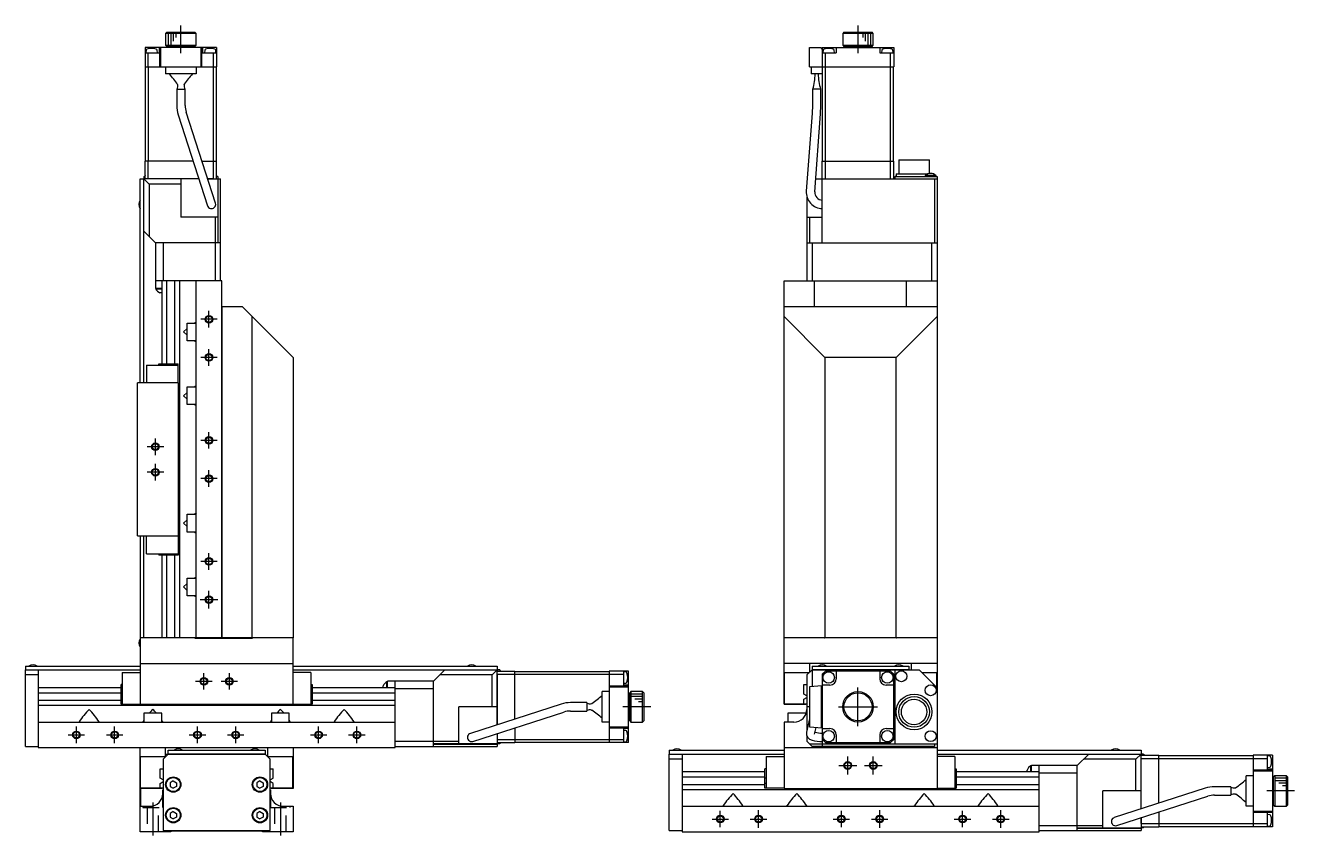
# Model space of a CAD drawing. Extents: x -3 to 1002, y -8 to 829.
# Drawn here: x 504.4 to 1002.1, y 259.7 to 577.5 of the extents above; entities that cross this region are included whole.
import ezdxf

# ---------------------------------------------------------------- set-up
doc = ezdxf.new("R2010")
doc.units = 0
doc.header["$LTSCALE"] = 0.5
doc.linetypes.add('CENTER', pattern=[50.8, 31.75, -6.35, 6.35, -6.35])
doc.linetypes.add('DASHED', pattern=[19.05, 12.7, -6.35])
for name, color, linetype in [('MSM_CENTER', 1, 'CENTER'), ('MSM_CONTINUOUS', 7, 'CONTINUOUS'), ('MSM_DASHED', 4, 'DASHED'), ('MSM_NARROW', 5, 'CONTINUOUS')]:
    doc.layers.add(name, color=color, linetype=linetype)

msp = doc.modelspace()

# ---------------------------------------------------------------- linework, layer by layer
at = {"layer": 'MSM_CENTER'}
for p, q in [((565.35, 566.5), (565.35, 577.45)), ((830.87, 577.45), (830.87, 566.5)), ((576.35, 458.98), (576.35, 465.48)), ((579.6, 462.23), (573.1, 462.23)), ((576.35, 443.98), (576.35, 450.48)), ((579.6, 447.23), (573.1, 447.23)), ((555.35, 408.98), (555.35, 415.48)), ((579.6, 414.73), (573.1, 414.73)), ((576.35, 411.48), (576.35, 417.98)), ((558.6, 412.23), (552.1, 412.23)), ((555.35, 398.98), (555.35, 405.48)), ((558.6, 402.23), (552.1, 402.23)), ((579.6, 399.73), (573.1, 399.73)), ((576.35, 396.48), (576.35, 402.98)), ((576.35, 363.98), (576.35, 370.48)), ((579.6, 367.23), (573.1, 367.23)), ((576.35, 348.73), (576.35, 355.73)), ((579.85, 352.23), (572.85, 352.23)), ((571.12, 320.23), (577.58, 320.23)), ((574.35, 317), (574.35, 323.46)), ((581.12, 320.23), (587.58, 320.23)), ((584.35, 317), (584.35, 323.46)), ((830.87, 302.63), (830.87, 317.83)), ((749.58, 310.23), (738.63, 310.23)), ((823.27, 310.23), (838.47, 310.23)), ((521.12, 299.23), (527.58, 299.23)), ((524.35, 296), (524.35, 302.46)), ((536.12, 299.23), (542.58, 299.23)), ((539.35, 296), (539.35, 302.46)), ((568.62, 299.23), (575.08, 299.23)), ((571.85, 296), (571.85, 302.46)), ((583.62, 299.23), (590.08, 299.23)), ((586.85, 296), (586.85, 302.46)), ((616.12, 299.23), (622.58, 299.23)), ((619.35, 296), (619.35, 302.46)), ((631.12, 299.23), (637.58, 299.23)), ((634.35, 296), (634.35, 302.46)), ((826.87, 283.73), (826.87, 290.73)), ((836.87, 283.73), (836.87, 290.73)), ((823.37, 287.23), (830.37, 287.23)), ((833.37, 287.23), (840.37, 287.23)), ((1002.1, 277.23), (991.15, 277.23)), ((554.35, 272.73), (554.35, 259.73)), ((604.35, 272.73), (604.35, 259.73)), ((776.87, 263), (776.87, 269.46)), ((791.87, 262.73), (791.87, 269.73)), ((824.37, 263), (824.37, 269.46)), ((839.37, 262.73), (839.37, 269.73)), ((871.87, 263), (871.87, 269.46)), ((886.87, 262.73), (886.87, 269.73)), ((773.64, 266.23), (780.1, 266.23)), ((788.64, 266.23), (795.1, 266.23)), ((821.14, 266.23), (827.6, 266.23)), ((836.14, 266.23), (842.6, 266.23)), ((868.64, 266.23), (875.1, 266.23)), ((883.64, 266.23), (890.1, 266.23))]:
    msp.add_line(p, q, dxfattribs=at)
at = {"layer": 'MSM_CONTINUOUS'}
for p, q in [((559.85, 574.73), (559.35, 574.23)), ((571.35, 574.23), (559.35, 574.23)), ((559.35, 574.23), (559.35, 569.73)), ((559.85, 574.73), (570.85, 574.73)), ((571.35, 574.23), (570.85, 574.73)), ((571.35, 569.73), (571.35, 574.23)), ((825.37, 574.73), (824.87, 574.23)), ((836.87, 574.23), (824.87, 574.23)), ((824.87, 574.23), (824.87, 569.73)), ((825.37, 574.73), (836.37, 574.73)), ((836.87, 574.23), (836.37, 574.73)), ((836.87, 569.73), (836.87, 574.23)), ((551.35, 568.73), (551.35, 561.23)), ((579.35, 568.73), (551.35, 568.73)), ((551.69, 567.71), (551.6, 566.73)), ((556.1, 566.73), (556.02, 567.71)), ((556.85, 568.73), (556.85, 566.73)), ((557.1, 561.23), (557.1, 568.43)), ((557.14, 568.43), (557.1, 568.43)), ((557.14, 568.73), (557.14, 568.43)), ((557.45, 561.23), (557.45, 568.73)), ((559.35, 569.73), (559.85, 569.23)), ((559.35, 569.73), (571.35, 569.73)), ((570.85, 569.23), (559.85, 569.23)), ((562.85, 569.23), (562.85, 568.73)), ((567.85, 568.73), (567.85, 569.23)), ((570.85, 569.23), (571.35, 569.73)), ((573.25, 561.23), (573.25, 568.73)), ((573.57, 568.73), (573.57, 568.43)), ((573.6, 568.43), (573.57, 568.43)), ((573.6, 561.23), (573.6, 568.43)), ((573.85, 568.73), (573.85, 566.73)), ((574.69, 567.71), (574.6, 566.73)), ((579.1, 566.73), (579.02, 567.71)), ((579.35, 568.73), (579.35, 561.23)), ((811.87, 568.73), (816.37, 568.73)), ((811.87, 561.23), (811.87, 568.73)), ((816.37, 568.73), (816.37, 568.43)), ((816.37, 568.43), (816.87, 568.43)), ((816.87, 568.73), (816.87, 558.43)), ((816.87, 568.73), (844.87, 568.73)), ((817.21, 567.71), (817.12, 566.73)), ((821.62, 566.73), (821.54, 567.71)), ((822.37, 568.73), (822.37, 566.73)), ((824.87, 569.73), (836.87, 569.73)), ((824.87, 569.73), (825.37, 569.23)), ((836.37, 569.23), (825.37, 569.23)), ((828.37, 569.23), (828.37, 568.73)), ((833.37, 568.73), (833.37, 569.23)), ((836.37, 569.23), (836.87, 569.73)), ((839.37, 568.73), (839.37, 566.73)), ((840.21, 567.71), (840.12, 566.73)), ((844.62, 566.73), (844.54, 567.71)), ((844.87, 568.73), (844.87, 561.23)), ((551.35, 566.73), (556.85, 566.73)), ((552.55, 561.23), (552.55, 566.73)), ((573.85, 566.73), (579.35, 566.73)), ((578.15, 561.23), (578.15, 566.73)), ((816.87, 566.73), (822.37, 566.73)), ((818.07, 561.23), (818.07, 566.73)), ((839.37, 566.73), (844.87, 566.73)), ((843.67, 561.23), (843.67, 566.73)), ((551.35, 561.23), (579.35, 561.23)), ((551.45, 524.23), (551.45, 561.23)), ((552.59, 524.23), (552.59, 561.23)), ((559.35, 561.23), (559.35, 558.43)), ((571.35, 558.43), (559.35, 558.43)), ((571.35, 561.23), (571.35, 558.43)), ((578.11, 524.23), (578.11, 561.23)), ((579.25, 524.23), (579.25, 561.23)), ((811.87, 561.23), (844.87, 561.23)), ((812.47, 561.23), (812.47, 558.43)), ((816.87, 558.43), (812.47, 558.43)), ((816.97, 524.23), (816.97, 561.23)), ((818.11, 524.23), (818.11, 561.23)), ((843.63, 524.23), (843.63, 561.23)), ((844.77, 524.23), (844.77, 561.23)), ((566.61, 554.28), (566.65, 554.37)), ((563.7, 552.43), (563.7, 546.04)), ((563.7, 552.43), (567, 552.43)), ((567, 546.04), (567, 552.43)), ((816.32, 552.43), (813.02, 552.43)), ((813.02, 552.43), (813.02, 546.04)), ((816.32, 546.04), (816.32, 552.43)), ((578.92, 507.75), (567.42, 543.4)), ((812.91, 543.02), (810.61, 512.45)), ((813.02, 546.04), (812.91, 543.02)), ((813.9, 512.2), (816.2, 542.77)), ((816.2, 542.77), (816.32, 546.04)), ((564.27, 542.39), (575.78, 506.73)), ((570.13, 524.23), (551.35, 524.23)), ((551.35, 517.23), (551.35, 524.23)), ((552.55, 517.33), (552.55, 524.23)), ((573.6, 524.23), (579.35, 524.23)), ((578.15, 517.33), (578.15, 524.23)), ((579.35, 517.23), (579.35, 524.23)), ((816.87, 517.33), (816.87, 524.23)), ((816.87, 524.23), (844.87, 524.23)), ((818.07, 517.23), (818.07, 524.23)), ((843.67, 517.23), (843.67, 524.23)), ((844.87, 517.23), (844.87, 524.23)), ((846.87, 524.73), (858.87, 524.73)), ((846.87, 524.73), (846.87, 519.23)), ((858.87, 519.38), (858.87, 524.73)), ((550.85, 518.23), (551.35, 518.23)), ((550.85, 518.23), (550.85, 517.33)), ((551.35, 518.52), (551.2, 518.52)), ((551.2, 518.52), (551.2, 518.23)), ((579.85, 518.23), (579.35, 518.23)), ((579.85, 518.23), (579.85, 517.33)), ((845.37, 518.23), (861.87, 518.23)), ((845.37, 518.23), (845.37, 517.33)), ((845.87, 518.52), (845.72, 518.52)), ((845.72, 518.52), (845.72, 518.23)), ((845.87, 519.23), (858.3, 519.23)), ((845.87, 519.23), (845.87, 518.23)), ((861.52, 518.52), (857.22, 518.52)), ((857.22, 518.52), (857.22, 518.23)), ((861.52, 518.23), (861.52, 518.52)), ((861.87, 518.23), (861.87, 517.33)), ((549.35, 437.23), (549.35, 517.23)), ((549.35, 517.23), (550.75, 517.23)), ((550.85, 517.13), (550.75, 517.23)), ((550.85, 517.33), (551.35, 517.33)), ((550.95, 517.23), (550.85, 517.33)), ((552.85, 515.23), (550.85, 517.23)), ((550.85, 437.23), (550.85, 517.23)), ((572.39, 517.23), (550.85, 517.23)), ((552.45, 517.23), (552.55, 517.33)), ((572.36, 517.33), (552.55, 517.33)), ((565.35, 515.23), (552.85, 515.23)), ((552.85, 515.23), (552.85, 494.73)), ((565.35, 517.23), (565.35, 502.23)), ((578.15, 517.33), (575.83, 517.33)), ((575.86, 517.23), (579.85, 517.23)), ((578.15, 517.33), (578.25, 517.23)), ((579.35, 517.33), (579.85, 517.33)), ((579.85, 517.33), (579.75, 517.23)), ((579.95, 517.23), (579.85, 517.13)), ((579.85, 517.23), (579.85, 492.23)), ((579.95, 492.23), (579.95, 517.23)), ((579.95, 517.23), (580.85, 517.23)), ((580.85, 477.23), (580.85, 517.23)), ((814.28, 517.23), (861.87, 517.23)), ((816.97, 517.23), (816.87, 517.33)), ((816.87, 492.23), (816.87, 517.23)), ((845.37, 517.33), (861.87, 517.33)), ((845.37, 517.33), (845.47, 517.23)), ((860.87, 517.23), (860.87, 492.23)), ((861.87, 517.33), (861.77, 517.23)), ((861.87, 517.23), (861.87, 278.23)), ((810.87, 510.15), (810.87, 477.23)), ((579.85, 502.23), (565.35, 502.23)), ((578.85, 477.23), (578.85, 502.23)), ((810.87, 502.23), (816.87, 502.23)), ((811.87, 502.23), (811.87, 492.23)), ((555.35, 492.23), (550.85, 496.73)), ((555.35, 492.23), (555.35, 474.23)), ((580.85, 492.23), (555.35, 492.23)), ((558.35, 492.23), (558.35, 477.23)), ((810.87, 492.23), (861.87, 492.23)), ((812.87, 492.23), (812.87, 477.23)), ((859.87, 477.23), (859.87, 492.23)), ((581.35, 477.23), (555.35, 477.23)), ((557.85, 474.23), (555.35, 474.23)), ((555.5, 474.23), (555.5, 474.03)), ((557.85, 474.03), (555.5, 474.03)), ((557.85, 477.23), (557.85, 444.73)), ((559.82, 444.73), (559.82, 477.23)), ((562.89, 477.23), (562.89, 444.73)), ((564.85, 477.23), (564.85, 337.23)), ((571.35, 337.23), (571.35, 477.23)), ((581.35, 337.23), (581.35, 477.23)), ((801.87, 311.23), (801.87, 477.23)), ((801.87, 477.23), (861.87, 477.23)), ((813.87, 467.23), (813.87, 477.23)), ((849.87, 467.23), (849.87, 477.23)), ((557.85, 472.58), (557.13, 472.58)), ((581.35, 467.23), (589.35, 467.23)), ((581.45, 467.23), (581.45, 337.23)), ((609.35, 447.23), (589.35, 467.23)), ((593.35, 337.23), (593.35, 463.23)), ((801.87, 467.23), (861.87, 467.23)), ((817.87, 447.23), (801.87, 463.23)), ((861.87, 463.23), (845.87, 447.23)), ((566.35, 457.23), (567.85, 458.55)), ((567.85, 453.73), (567.85, 460.73)), ((567.85, 460.73), (571.35, 460.73)), ((570.48, 460.73), (571.23, 461.13)), ((571.23, 461.13), (571.35, 460.97)), ((567.85, 455.91), (566.35, 457.23)), ((571.35, 453.73), (567.85, 453.73)), ((571.23, 453.33), (570.48, 453.73)), ((571.35, 453.48), (571.23, 453.33)), ((551.85, 444.23), (551.85, 437.23)), ((551.85, 444.23), (564.25, 444.23)), ((556.65, 444.23), (556.65, 444.73)), ((556.65, 444.73), (564.25, 444.73)), ((560.33, 444.23), (560.33, 444.73)), ((562.38, 444.23), (562.38, 444.73)), ((564.25, 437.23), (564.25, 444.73)), ((609.35, 447.23), (609.35, 337.33)), ((845.87, 447.23), (817.87, 447.23)), ((817.87, 447.23), (817.87, 337.33)), ((845.87, 337.33), (845.87, 447.23)), ((548.35, 377.23), (548.35, 437.23)), ((564.35, 437.23), (548.35, 437.23)), ((564.35, 377.23), (564.35, 437.23)), ((566.35, 432.23), (567.85, 433.55)), ((567.85, 428.73), (567.85, 435.73)), ((567.85, 435.73), (571.35, 435.73)), ((570.48, 435.73), (571.23, 436.13)), ((571.23, 436.13), (571.35, 435.97)), ((567.85, 430.91), (566.35, 432.23)), ((571.35, 428.73), (567.85, 428.73)), ((571.23, 428.33), (570.48, 428.73)), ((571.35, 428.48), (571.23, 428.33)), ((566.35, 382.23), (567.85, 383.55)), ((567.85, 378.73), (567.85, 385.73)), ((567.85, 385.73), (571.35, 385.73)), ((570.48, 385.73), (571.23, 386.13)), ((571.23, 386.13), (571.35, 385.97)), ((567.85, 380.91), (566.35, 382.23)), ((571.35, 378.73), (567.85, 378.73)), ((571.23, 378.33), (570.48, 378.73)), ((571.35, 378.48), (571.23, 378.33)), ((548.35, 377.23), (564.35, 377.23)), ((549.35, 377.23), (549.35, 311.23)), ((550.85, 337.23), (550.85, 377.23)), ((551.85, 370.23), (551.85, 377.23)), ((564.25, 377.23), (564.25, 369.73)), ((551.85, 370.23), (564.25, 370.23)), ((556.65, 370.23), (556.65, 369.73)), ((564.25, 369.73), (556.65, 369.73)), ((557.85, 369.73), (557.85, 337.23)), ((559.82, 337.23), (559.82, 369.73)), ((560.33, 370.23), (560.33, 369.73)), ((562.38, 370.23), (562.38, 369.73)), ((562.89, 369.73), (562.89, 337.23)), ((566.35, 357.23), (567.85, 358.55)), ((567.85, 353.73), (567.85, 360.73)), ((567.85, 360.73), (571.35, 360.73)), ((570.48, 360.73), (571.23, 361.13)), ((571.23, 361.13), (571.35, 360.97)), ((567.85, 355.91), (566.35, 357.23)), ((571.35, 353.73), (567.85, 353.73)), ((571.23, 353.33), (570.48, 353.73)), ((571.35, 353.48), (571.23, 353.33)), ((609.35, 337.23), (549.35, 337.23)), ((570.85, 337.23), (570.85, 337.13)), ((570.85, 337.13), (593.45, 337.13)), ((593.45, 337.13), (593.45, 337.23)), ((609.25, 337.23), (609.35, 337.33)), ((609.35, 311.23), (609.35, 337.23)), ((861.87, 337.23), (801.87, 337.23)), ((817.77, 337.23), (817.87, 337.33)), ((845.87, 337.33), (817.87, 337.33)), ((845.87, 337.33), (845.97, 337.23)), ((504.35, 326.23), (504.35, 324.83)), ((504.35, 326.23), (549.35, 326.23)), ((504.35, 324.83), (504.45, 324.73)), ((504.35, 324.73), (549.35, 324.73)), ((504.35, 294.73), (504.35, 324.73)), ((509.35, 324.73), (509.35, 294.23)), ((542.35, 323.73), (549.35, 323.73)), ((542.35, 323.73), (542.35, 311.33)), ((549.35, 327.23), (609.35, 327.23)), ((609.35, 326.23), (689.35, 326.23)), ((609.35, 324.73), (689.35, 324.73)), ((616.35, 323.73), (609.35, 323.73)), ((616.35, 323.73), (616.35, 311.33)), ((664.35, 320.23), (668.85, 324.73)), ((687.35, 322.73), (689.35, 324.73)), ((689.25, 324.73), (689.35, 324.83)), ((689.35, 326.23), (689.35, 324.83)), ((689.35, 324.63), (689.45, 324.73)), ((689.35, 303.19), (689.35, 324.73)), ((689.35, 324.23), (696.35, 324.23)), ((689.45, 324.73), (689.45, 324.23)), ((690.35, 324.73), (689.45, 324.73)), ((690.35, 324.73), (690.35, 324.23)), ((690.64, 324.38), (690.35, 324.38)), ((690.64, 324.23), (690.64, 324.38)), ((696.35, 305.44), (696.35, 324.23)), ((696.35, 324.13), (733.35, 324.13)), ((740.85, 324.23), (733.35, 324.23)), ((733.35, 324.23), (733.35, 296.23)), ((738.85, 324.23), (738.85, 318.73)), ((739.84, 323.89), (738.85, 323.98)), ((740.85, 296.23), (740.85, 324.23)), ((861.87, 327.23), (801.87, 327.23)), ((802.07, 311.33), (802.07, 323.73)), ((802.07, 323.73), (811.87, 323.73)), ((810.87, 322.73), (812.87, 324.73)), ((811.87, 327.23), (811.87, 323.93)), ((811.87, 323.93), (812.07, 323.93)), ((812.87, 326.23), (850.87, 326.23)), ((812.87, 326.23), (812.87, 318.2)), ((812.87, 324.83), (850.87, 324.83)), ((812.87, 324.73), (854.87, 324.73)), ((818.07, 324.23), (816.87, 323.03)), ((843.67, 324.23), (818.07, 324.23)), ((822.37, 324.23), (822.37, 321.23)), ((839.37, 324.23), (839.37, 321.23)), ((844.87, 323.03), (843.67, 324.23)), ((845.37, 324.73), (845.37, 295.73)), ((850.87, 326.23), (850.87, 324.73)), ((851.87, 324.73), (851.87, 327.23)), ((861.87, 317.73), (854.87, 324.73)), ((855.87, 323.73), (861.67, 323.73)), ((861.67, 323.73), (861.67, 317.93)), ((509.35, 322.73), (504.35, 322.73)), ((542.35, 318.93), (541.85, 318.93)), ((541.85, 311.33), (541.85, 318.93)), ((616.35, 318.93), (616.85, 318.93)), ((616.85, 318.93), (616.85, 311.33)), ((646.15, 317.73), (646.15, 320.08)), ((646.35, 320.08), (646.15, 320.08)), ((664.35, 320.23), (646.35, 320.23)), ((646.35, 317.73), (646.35, 320.23)), ((649.35, 294.23), (649.35, 320.23)), ((664.35, 294.73), (664.35, 320.23)), ((687.35, 322.73), (666.85, 322.73)), ((687.35, 310.23), (687.35, 322.73)), ((689.35, 323.13), (689.45, 323.03)), ((689.45, 323.03), (696.35, 323.03)), ((689.45, 303.22), (689.45, 323.03)), ((696.35, 322.98), (733.35, 322.98)), ((733.35, 323.03), (738.85, 323.03)), ((738.85, 319.48), (739.84, 319.56)), ((740.85, 318.73), (738.85, 318.73)), ((809.67, 315.25), (809.67, 318.93)), ((809.67, 318.93), (810.87, 318.93)), ((810.87, 322.73), (810.87, 301.2)), ((816.87, 323.03), (816.87, 295.73)), ((819.87, 318.73), (816.87, 318.73)), ((844.87, 318.73), (841.87, 318.73)), ((844.87, 297.43), (844.87, 323.03)), ((541.85, 317.73), (509.35, 317.73)), ((509.35, 315.76), (541.85, 315.76)), ((542.35, 315.25), (541.85, 315.25)), ((616.35, 315.25), (616.85, 315.25)), ((649.35, 317.73), (616.85, 317.73)), ((616.85, 315.76), (649.35, 315.76)), ((644.7, 317.73), (644.7, 318.45)), ((664.35, 317.23), (649.35, 317.23)), ((730.55, 304.23), (730.55, 316.23)), ((733.35, 316.23), (730.55, 316.23)), ((733.35, 318.48), (740.55, 318.48)), ((733.35, 318.13), (740.85, 318.13)), ((740.55, 318.44), (740.55, 318.48)), ((740.85, 318.44), (740.55, 318.44)), ((741.85, 316.23), (741.35, 315.73)), ((741.35, 304.73), (741.35, 315.73)), ((741.85, 316.23), (741.85, 304.23)), ((746.35, 316.23), (741.85, 316.23)), ((746.85, 315.73), (746.35, 316.23)), ((746.35, 304.23), (746.35, 316.23)), ((746.85, 315.73), (746.85, 304.73)), ((810.87, 314.56), (809.67, 315.25)), ((809.67, 313.2), (810.87, 313.89)), ((816.87, 318.48), (811.87, 318.13)), ((811.87, 318.13), (811.87, 302.33)), ((816.37, 318.44), (816.37, 302.01)), ((541.85, 312.69), (509.35, 312.69)), ((649.35, 310.73), (509.35, 310.73)), ((542.35, 313.2), (541.85, 313.2)), ((541.85, 311.33), (549.35, 311.33)), ((549.35, 311.23), (609.35, 311.23)), ((609.35, 311.33), (616.85, 311.33)), ((616.35, 313.2), (616.85, 313.2)), ((649.35, 312.69), (616.85, 312.69)), ((674.35, 295.73), (674.35, 310.23)), ((689.35, 310.23), (674.35, 310.23)), ((714.51, 311.3), (678.86, 299.8)), ((724.55, 311.88), (718.16, 311.88)), ((724.55, 311.88), (724.55, 308.58)), ((726.41, 308.97), (726.5, 308.93)), ((741.35, 312.73), (740.85, 312.73)), ((801.87, 311.23), (810.47, 311.23)), ((810.87, 311.33), (802.07, 311.33)), ((809.67, 311.33), (809.67, 313.2)), ((810.47, 311.23), (810.47, 311.33)), ((810.77, 310.73), (810.77, 309.23)), ((810.77, 310.73), (810.87, 310.73)), ((811.87, 310.23), (810.87, 310.23)), ((509.35, 304.23), (649.35, 304.23)), ((525.61, 304.23), (525.45, 304.36)), ((533.09, 304.23), (533.25, 304.36)), ((550.61, 304.23), (550.45, 304.36)), ((550.85, 307.73), (550.85, 304.23)), ((557.85, 307.73), (550.85, 307.73)), ((557.85, 304.23), (557.85, 307.73)), ((558.09, 304.23), (558.25, 304.36)), ((600.61, 304.23), (600.45, 304.36)), ((607.85, 307.73), (600.85, 307.73)), ((600.85, 307.73), (600.85, 304.23)), ((607.85, 304.23), (607.85, 307.73)), ((608.09, 304.23), (608.25, 304.36)), ((625.61, 304.23), (625.45, 304.36)), ((633.09, 304.23), (633.25, 304.36)), ((679.87, 296.66), (715.53, 308.16)), ((718.16, 308.58), (724.55, 308.58)), ((733.35, 304.23), (730.55, 304.23)), ((740.85, 307.73), (741.35, 307.73)), ((741.35, 304.73), (741.85, 304.23)), ((741.85, 304.23), (746.35, 304.23)), ((746.35, 304.23), (746.85, 304.73)), ((805.77, 304.23), (801.87, 304.23)), ((801.87, 304.23), (801.87, 278.23)), ((810.37, 307.73), (803.37, 307.73)), ((803.37, 307.73), (803.37, 304.23)), ((810.37, 307.27), (810.37, 307.73)), ((811.87, 305.49), (810.65, 300.25)), ((689.35, 299.72), (689.35, 295.73)), ((689.45, 297.43), (689.45, 299.75)), ((696.35, 301.98), (696.35, 296.23)), ((733.35, 302.33), (740.85, 302.33)), ((733.35, 301.98), (740.55, 301.98)), ((738.85, 301.73), (738.85, 296.23)), ((740.85, 301.73), (738.85, 301.73)), ((739.84, 300.89), (738.85, 300.98)), ((740.85, 302.01), (740.55, 302.01)), ((740.55, 301.98), (740.55, 302.01)), ((810.87, 298.7), (810.87, 296.73)), ((811.87, 302.33), (816.87, 301.98)), ((813.86, 299.5), (814.48, 302.14)), ((816.87, 301.73), (819.87, 301.73)), ((822.37, 299.23), (822.37, 296.23)), ((839.37, 299.23), (839.37, 296.23)), ((841.87, 301.73), (844.87, 301.73)), ((504.35, 294.73), (509.35, 294.73)), ((509.35, 294.23), (649.35, 294.23)), ((549.35, 261.23), (549.35, 294.23)), ((559.35, 290.93), (559.35, 294.23)), ((599.35, 294.23), (599.35, 290.93)), ((609.35, 294.23), (609.35, 278.23)), ((649.35, 296.73), (674.35, 296.73)), ((649.35, 294.73), (689.35, 294.73)), ((689.35, 295.73), (664.35, 295.73)), ((664.35, 295.63), (689.35, 295.63)), ((689.35, 295.63), (689.25, 295.73)), ((689.45, 297.43), (689.35, 297.33)), ((689.35, 296.23), (696.35, 296.23)), ((689.45, 295.73), (689.35, 295.83)), ((689.35, 295.63), (689.35, 294.73)), ((689.45, 297.43), (696.35, 297.43)), ((689.45, 296.23), (689.45, 295.73)), ((690.35, 295.73), (689.45, 295.73)), ((690.35, 296.23), (690.35, 295.73)), ((696.35, 297.47), (733.35, 297.47)), ((696.35, 296.33), (733.35, 296.33)), ((733.35, 297.43), (738.85, 297.43)), ((740.85, 296.23), (733.35, 296.23)), ((738.85, 296.48), (739.84, 296.56)), ((801.87, 294.23), (861.87, 294.23)), ((810.87, 296.73), (812.87, 294.73)), ((811.87, 295.73), (861.87, 295.73)), ((860.87, 294.73), (812.87, 294.73)), ((813.87, 294.53), (849.87, 294.53)), ((813.87, 294.23), (813.87, 294.53)), ((816.87, 297.43), (818.07, 296.23)), ((816.87, 295.63), (816.97, 295.73)), ((816.87, 295.63), (816.87, 294.73)), ((860.87, 295.63), (816.87, 295.63)), ((818.07, 296.23), (843.67, 296.23)), ((843.67, 296.23), (844.87, 297.43)), ((849.87, 294.53), (849.87, 294.23)), ((860.87, 295.73), (860.87, 294.73)), ((549.55, 278.33), (549.55, 290.73)), ((549.55, 290.73), (559.35, 290.73)), ((560.35, 291.73), (558.35, 289.73)), ((558.35, 289.73), (558.35, 261.73)), ((559.35, 291.73), (598.35, 291.73)), ((559.55, 290.93), (559.35, 290.93)), ((560.35, 293.23), (598.35, 293.23)), ((560.35, 291.73), (560.35, 293.23)), ((560.35, 291.83), (598.35, 291.83)), ((598.35, 293.23), (598.35, 291.73)), ((600.35, 289.73), (598.35, 291.73)), ((599.35, 290.93), (599.15, 290.93)), ((599.35, 290.73), (609.15, 290.73)), ((600.35, 261.73), (600.35, 289.73)), ((609.15, 290.73), (609.15, 278.33)), ((756.87, 293.23), (756.87, 291.83)), ((756.87, 293.23), (801.87, 293.23)), ((756.87, 291.83), (756.97, 291.73)), ((756.87, 291.73), (801.87, 291.73)), ((756.87, 261.73), (756.87, 291.73)), ((761.87, 289.73), (756.87, 289.73)), ((761.87, 291.73), (761.87, 261.23)), ((794.87, 290.73), (794.87, 278.33)), ((794.87, 290.73), (801.87, 290.73)), ((861.87, 293.23), (941.87, 293.23)), ((861.87, 291.73), (941.87, 291.73)), ((868.87, 290.73), (861.87, 290.73)), ((868.87, 290.73), (868.87, 278.33)), ((921.37, 291.73), (916.87, 287.23)), ((939.87, 289.73), (919.37, 289.73)), ((939.87, 289.73), (941.87, 291.73)), ((939.87, 277.23), (939.87, 289.73)), ((941.87, 291.83), (941.77, 291.73)), ((941.87, 293.23), (941.87, 291.83)), ((941.87, 291.63), (941.97, 291.73)), ((941.87, 270.19), (941.87, 291.73)), ((941.87, 291.23), (948.87, 291.23)), ((941.87, 290.13), (941.97, 290.03)), ((941.97, 291.73), (941.97, 291.23)), ((942.87, 291.73), (941.97, 291.73)), ((941.97, 290.03), (948.87, 290.03)), ((941.97, 270.22), (941.97, 290.03)), ((942.87, 291.73), (942.87, 291.23)), ((943.16, 291.38), (942.87, 291.38)), ((943.16, 291.23), (943.16, 291.38)), ((948.87, 272.44), (948.87, 291.23)), ((948.87, 291.13), (985.87, 291.13)), ((948.87, 289.98), (985.87, 289.98)), ((993.37, 291.23), (985.87, 291.23)), ((985.87, 291.23), (985.87, 263.23)), ((985.87, 290.03), (991.37, 290.03)), ((991.37, 291.23), (991.37, 285.73)), ((992.36, 290.89), (991.37, 290.98)), ((993.37, 291.23), (993.37, 263.23)), ((557.15, 282.25), (557.15, 285.93)), ((557.15, 285.93), (558.35, 285.93)), ((600.35, 285.93), (601.55, 285.93)), ((601.55, 282.25), (601.55, 285.93)), ((794.37, 284.73), (761.87, 284.73)), ((794.87, 285.93), (794.37, 285.93)), ((794.37, 278.33), (794.37, 285.93)), ((868.87, 285.93), (869.37, 285.93)), ((869.37, 285.93), (869.37, 278.33)), ((901.87, 284.73), (869.37, 284.73)), ((897.22, 284.73), (897.22, 285.45)), ((898.67, 284.73), (898.67, 287.08)), ((898.87, 287.08), (898.67, 287.08)), ((916.87, 287.23), (898.87, 287.23)), ((898.87, 284.73), (898.87, 287.23)), ((901.87, 261.23), (901.87, 287.23)), ((916.87, 284.23), (901.87, 284.23)), ((916.87, 261.73), (916.87, 287.23)), ((985.87, 285.48), (993.07, 285.48)), ((985.87, 285.13), (993.37, 285.13)), ((991.37, 286.48), (992.36, 286.56)), ((993.37, 285.73), (991.37, 285.73)), ((993.07, 285.44), (993.07, 285.48)), ((993.37, 285.44), (993.07, 285.44)), ((558.35, 281.56), (557.15, 282.25)), ((557.15, 280.2), (558.35, 280.89)), ((557.15, 278.33), (557.15, 280.2)), ((562.35, 281.17), (561.1, 280.45)), ((561.1, 280.45), (561.1, 279)), ((561.1, 279), (562.35, 278.28)), ((562.35, 281.17), (563.6, 280.45)), ((563.6, 279), (562.35, 278.28)), ((563.6, 280.45), (563.6, 279)), ((596.35, 281.17), (595.1, 280.45)), ((595.1, 280.45), (595.1, 279)), ((595.1, 279), (596.35, 278.28)), ((596.35, 281.17), (597.6, 280.45)), ((597.6, 279), (596.35, 278.28)), ((597.6, 280.45), (597.6, 279)), ((600.36, 281.56), (601.55, 282.25)), ((601.55, 280.2), (600.36, 280.89)), ((601.55, 278.33), (601.55, 280.2)), ((761.87, 282.76), (794.37, 282.76)), ((794.37, 279.69), (761.87, 279.69)), ((794.87, 282.25), (794.37, 282.25)), ((794.87, 280.2), (794.37, 280.2)), ((868.87, 282.25), (869.37, 282.25)), ((868.87, 280.2), (869.37, 280.2)), ((869.37, 282.76), (901.87, 282.76)), ((901.87, 279.69), (869.37, 279.69)), ((977.07, 278.88), (970.69, 278.88)), ((977.07, 278.88), (977.07, 275.58)), ((983.07, 271.23), (983.07, 283.23)), ((985.87, 283.23), (983.07, 283.23)), ((993.87, 279.73), (993.37, 279.73)), ((994.37, 283.23), (993.87, 282.73)), ((993.87, 271.73), (993.87, 282.73)), ((994.37, 283.23), (994.37, 271.23)), ((998.87, 283.23), (994.37, 283.23)), ((999.37, 282.73), (998.87, 283.23)), ((998.87, 271.23), (998.87, 283.23)), ((999.37, 282.73), (999.37, 271.73)), ((557.95, 278.23), (549.35, 278.23)), ((549.45, 278.23), (549.45, 271.23)), ((558.35, 278.33), (549.55, 278.33)), ((557.95, 278.33), (557.95, 278.23)), ((558.25, 276.23), (558.25, 277.73)), ((558.35, 277.73), (558.25, 277.73)), ((609.15, 278.33), (600.35, 278.33)), ((600.45, 277.73), (600.35, 277.73)), ((600.45, 277.73), (600.45, 276.23)), ((600.75, 278.23), (600.75, 278.33)), ((609.35, 278.23), (600.75, 278.23)), ((901.87, 277.73), (761.87, 277.73)), ((801.87, 278.33), (794.37, 278.33)), ((801.87, 278.23), (861.87, 278.23)), ((861.87, 278.33), (869.37, 278.33)), ((926.87, 262.73), (926.87, 277.23)), ((941.87, 277.23), (926.87, 277.23)), ((967.03, 278.3), (931.38, 266.8)), ((932.39, 263.66), (968.05, 275.16)), ((970.69, 275.58), (977.07, 275.58)), ((978.93, 275.97), (979.02, 275.93)), ((993.37, 274.73), (993.87, 274.73)), ((549.35, 271.23), (553.25, 271.23)), ((562.35, 269.17), (561.1, 268.45)), ((562.35, 269.17), (563.6, 268.45)), ((596.35, 269.17), (595.1, 268.45)), ((596.35, 269.17), (597.6, 268.45)), ((605.45, 271.23), (609.35, 271.23)), ((609.35, 271.23), (609.35, 261.23)), ((761.87, 271.23), (901.87, 271.23)), ((777.97, 271.36), (778, 271.47)), ((778.13, 271.23), (777.97, 271.36)), ((785.61, 271.23), (785.77, 271.36)), ((785.77, 271.36), (785.75, 271.47)), ((802.97, 271.36), (803, 271.47)), ((803.13, 271.23), (802.97, 271.36)), ((810.61, 271.23), (810.77, 271.36)), ((810.77, 271.36), (810.75, 271.47)), ((852.97, 271.36), (853, 271.47)), ((853.13, 271.23), (852.97, 271.36)), ((860.61, 271.23), (860.77, 271.36)), ((860.77, 271.36), (860.75, 271.47)), ((877.97, 271.36), (878, 271.47)), ((878.13, 271.23), (877.97, 271.36)), ((885.61, 271.23), (885.77, 271.36)), ((885.77, 271.36), (885.75, 271.47)), ((948.87, 268.98), (948.87, 263.23)), ((985.87, 271.23), (983.07, 271.23)), ((985.87, 269.33), (993.37, 269.33)), ((985.87, 268.98), (993.07, 268.98)), ((993.37, 269.01), (993.07, 269.01)), ((993.07, 268.98), (993.07, 269.01)), ((993.87, 271.73), (994.37, 271.23)), ((994.37, 271.23), (998.87, 271.23)), ((998.87, 271.23), (999.37, 271.73)), ((561.1, 268.45), (561.1, 267)), ((561.1, 267), (562.35, 266.28)), ((563.6, 267), (562.35, 266.28)), ((563.6, 268.45), (563.6, 267)), ((595.1, 268.45), (595.1, 267)), ((595.1, 267), (596.35, 266.28)), ((597.6, 267), (596.35, 266.28)), ((597.6, 268.45), (597.6, 267)), ((941.87, 266.72), (941.87, 262.73)), ((941.97, 264.43), (941.87, 264.33)), ((941.97, 264.43), (941.97, 266.75)), ((941.97, 264.43), (948.87, 264.43)), ((948.87, 264.47), (985.87, 264.47)), ((985.87, 264.43), (991.37, 264.43)), ((991.37, 268.73), (991.37, 263.23)), ((993.37, 268.73), (991.37, 268.73)), ((992.36, 267.89), (991.37, 267.98)), ((561.35, 261.23), (549.35, 261.23)), ((558.35, 261.73), (600.35, 261.73)), ((597.35, 261.53), (561.35, 261.53)), ((561.35, 261.53), (561.35, 261.23)), ((597.35, 261.23), (597.35, 261.53)), ((609.35, 261.23), (597.35, 261.23)), ((756.87, 261.73), (761.87, 261.73)), ((761.87, 261.23), (901.87, 261.23)), ((901.87, 263.73), (926.87, 263.73)), ((901.87, 261.73), (941.87, 261.73)), ((916.87, 262.73), (941.87, 262.73)), ((916.87, 262.63), (941.87, 262.63)), ((941.87, 262.63), (941.77, 262.73)), ((941.87, 263.23), (948.87, 263.23)), ((941.97, 262.73), (941.87, 262.83)), ((941.87, 262.63), (941.87, 261.73)), ((941.97, 263.23), (941.97, 262.73)), ((942.87, 262.73), (941.97, 262.73)), ((942.87, 262.73), (942.87, 263.23)), ((948.87, 263.33), (985.87, 263.33)), ((993.37, 263.23), (985.87, 263.23)), ((991.37, 263.48), (992.36, 263.56))]:
    msp.add_line(p, q, dxfattribs=at)
for centre, radius in [((576.35, 462.23), 1.23), ((576.35, 447.23), 1.23), ((555.35, 412.23), 1.23), ((576.35, 414.73), 1.23), ((555.35, 402.23), 1.23), ((576.35, 399.73), 1.23), ((576.35, 367.23), 1.23), ((576.35, 352.23), 1.23), ((819.37, 321.73), 2.25), ((842.37, 321.73), 2.25), ((847.87, 322.23), 2.15), ((574.35, 320.23), 1.23), ((584.35, 320.23), 1.23), ((859.37, 316.73), 2.15), ((830.87, 310.23), 6), ((830.87, 310.23), 5.5), ((852.87, 308.23), 7), ((852.87, 308.23), 6), ((852.87, 308.23), 5), ((524.35, 299.23), 1.23), ((539.35, 299.23), 1.23), ((571.85, 299.23), 1.23), ((586.85, 299.23), 1.23), ((619.35, 299.23), 1.23), ((634.35, 299.23), 1.23), ((819.37, 298.73), 2.25), ((842.37, 298.73), 2.25), ((859.37, 298.73), 2.15), ((826.87, 287.23), 1.23), ((836.87, 287.23), 1.23), ((562.35, 279.73), 3), ((562.35, 279.73), 2.75), ((596.35, 279.73), 3), ((596.35, 279.73), 2.75), ((562.35, 267.73), 3), ((562.35, 267.73), 2.75), ((596.35, 267.73), 3), ((596.35, 267.73), 2.75), ((776.87, 266.23), 1.23), ((791.87, 266.23), 1.23), ((824.37, 266.23), 1.23), ((839.37, 266.23), 1.23), ((871.87, 266.23), 1.23), ((886.87, 266.23), 1.23)]:
    msp.add_circle(centre, radius, dxfattribs=at)
for centre, radius, start, end in [((552.19, 567.67), 0.5, 107.6292, 175), ((553.85, 562.43), 6, 72.3708, 107.6292), ((555.52, 567.67), 0.5, 5, 72.3708), ((575.19, 567.67), 0.5, 107.6292, 175), ((576.85, 562.43), 6, 72.3708, 107.6292), ((578.52, 567.67), 0.5, 5, 72.3708), ((817.71, 567.67), 0.5, 107.6292, 175), ((819.37, 562.43), 6, 72.3708, 107.6292), ((821.04, 567.67), 0.5, 5, 72.3708), ((840.71, 567.67), 0.5, 107.6292, 175), ((842.37, 562.43), 6, 72.3708, 107.6292), ((844.04, 567.67), 0.5, 5, 72.3708), ((524.32, 526.39), 48.58, 35.093, 41.2478), ((615.53, 519.07), 60.29, 139.2516, 144.1616), ((785.53, 559.84), 28.62, 344.9841, 357.1678), ((844.08, 559.88), 28.89, 182.8902, 194.9579), ((561.17, 553.7), 2.97, 334.6953, 12.2257), ((569.78, 553.74), 3.21, 170.2787, 204.1179), ((575.6, 546.04), 11.9, 179.9931, 197.8657), ((575.6, 546.04), 8.59, 179.9886, 197.8626), ((553.35, 516.43), 3, 131.8103, 135.78), ((847.87, 516.43), 3, 131.8103, 135.78), ((847.87, 516.43), 3, 109.4712, 111.0395), ((859.37, 516.43), 3, 44.22, 135.78), ((551.85, 507.23), 3, 146.4427, 213.5573), ((577.34, 507.24), 1.65, 310.9824, 17.9811), ((817.09, 512.08), 6.49, 176.7108, 268.0467), ((817.08, 512.07), 3.19, 177.716, 266.1801), ((577.35, 507.24), 1.65, 197.7205, 310.904), ((558.35, 475.59), 3.25, 208.7266, 247.939), ((551.85, 335.23), 3, 146.4427, 213.5573), ((507.35, 323.73), 3, 56.4427, 123.5573), ((679.35, 323.73), 3, 56.4427, 123.5573), ((688.55, 322.23), 3, 41.8103, 45.78), ((739.79, 323.39), 0.5, 17.6292, 85), ((734.55, 321.73), 6, 342.3708, 17.6292), ((816.87, 323.73), 3, 56.4427, 123.5573), ((846.87, 323.73), 3, 56.4427, 123.5573), ((647.71, 317.23), 3.25, 118.7266, 157.939), ((739.79, 320.06), 0.5, 275, 342.3708), ((819.87, 321.23), 2.5, 270, 0), ((841.87, 321.23), 2.5, 180, 270), ((698.52, 351.25), 48.58, 305.093, 311.2478), ((551.78, 287.27), 31.38, 135.6092, 147.0188), ((506.92, 287.27), 31.38, 32.9812, 44.3908), ((576.78, 287.27), 31.38, 135.6092, 139.326), ((531.92, 287.27), 31.38, 40.674, 44.3908), ((626.78, 287.27), 31.38, 135.6092, 139.326), ((581.92, 287.27), 31.38, 40.674, 44.3908), ((651.78, 287.27), 31.38, 135.6092, 147.0188), ((606.92, 287.27), 31.38, 32.9812, 44.3908), ((718.16, 299.98), 11.9, 89.9931, 107.8657), ((725.82, 314.41), 2.97, 244.6953, 282.2257), ((725.86, 305.8), 3.21, 80.2787, 114.1179), ((691.2, 260.05), 60.29, 49.2516, 54.1616), ((805.77, 309.23), 5, 270, 0), ((576.78, 287.27), 31.38, 145.7006, 147.0188), ((531.92, 287.27), 31.38, 32.9812, 34.2994), ((626.78, 287.27), 31.38, 145.7006, 147.0188), ((581.92, 287.27), 31.38, 32.9812, 34.2994), ((718.16, 299.98), 8.59, 89.9886, 107.8626), ((679.36, 298.23), 1.65, 107.7205, 220.904), ((739.79, 300.39), 0.5, 17.6292, 85), ((734.55, 298.73), 6, 342.3708, 17.6292), ((813.29, 299.85), 2.67, 172.8096, 260.973), ((816.9, 309.79), 9.91, 253.2914, 269.8447), ((819.87, 299.23), 2.5, 0, 90), ((841.87, 299.23), 2.5, 90, 180), ((564.35, 290.73), 3, 56.4427, 123.5573), ((594.35, 290.73), 3, 56.4427, 123.5573), ((679.36, 298.23), 1.65, 220.9824, 287.9811), ((739.79, 297.06), 0.5, 275, 342.3708), ((759.87, 290.73), 3, 56.4427, 123.5573), ((816.93, 309.86), 13.28, 252.1747, 269.7442), ((931.87, 290.73), 3, 56.4427, 123.5573), ((941.07, 289.23), 3, 41.8103, 45.78), ((992.31, 290.39), 0.5, 17.6292, 85), ((987.07, 288.73), 6, 342.3708, 17.6292), ((900.23, 284.23), 3.25, 118.7266, 157.939), ((992.31, 287.06), 0.5, 275, 342.3708), ((970.68, 266.98), 11.9, 89.9931, 107.8657), ((951.04, 318.25), 48.58, 305.093, 311.2478), ((553.25, 276.23), 5, 270, 0), ((605.45, 276.23), 5, 180, 270), ((808.25, 250.77), 36.66, 136.0228, 145.6264), ((755.49, 250.77), 36.66, 34.3736, 43.9772), ((833.25, 250.77), 36.66, 136.0228, 145.6264), ((780.49, 250.77), 36.66, 34.3736, 43.9772), ((883.25, 250.77), 36.66, 136.0228, 145.6264), ((830.49, 250.77), 36.66, 34.3736, 43.9772), ((908.25, 250.77), 36.66, 136.0228, 145.6264), ((855.49, 250.77), 36.66, 34.3736, 43.9772), ((970.68, 266.98), 8.59, 89.9886, 107.8626), ((978.34, 281.41), 2.97, 244.6953, 282.2257), ((978.38, 272.8), 3.21, 80.2787, 114.1179), ((943.72, 227.05), 60.29, 49.2516, 54.1616), ((931.88, 265.23), 1.65, 107.7237, 220.9008), ((931.88, 265.23), 1.65, 220.9824, 287.9811), ((992.31, 267.39), 0.5, 17.6292, 85), ((992.31, 264.06), 0.5, 275, 342.3708), ((987.07, 265.73), 6, 342.3708, 17.6292)]:
    msp.add_arc(centre, radius, start, end, dxfattribs=at)
at = {"layer": 'MSM_DASHED'}
for p, q in [((558.25, 270.73), (558.25, 276.23)), ((600.45, 276.23), (600.45, 270.73)), ((550.45, 271.23), (550.45, 270.73)), ((550.45, 270.73), (558.25, 270.73)), ((552.1, 270.73), (552.1, 261.23)), ((556.6, 261.23), (556.6, 270.73)), ((600.45, 270.73), (608.25, 270.73)), ((602.1, 270.73), (602.1, 261.23)), ((606.6, 261.23), (606.6, 270.73)), ((608.25, 270.73), (608.25, 271.23))]:
    msp.add_line(p, q, dxfattribs=at)
at = {"layer": 'MSM_NARROW'}
for p, q in [((560.35, 574.23), (560.35, 569.73)), ((561.35, 574.23), (561.35, 569.73)), ((562.35, 574.23), (562.35, 571.23)), ((563.35, 574.23), (563.35, 572.73)), ((832.87, 572.73), (832.87, 574.23)), ((833.87, 571.23), (833.87, 574.23)), ((834.87, 569.73), (834.87, 574.23)), ((835.87, 569.73), (835.87, 574.23)), ((746.35, 315.23), (741.85, 315.23)), ((746.35, 314.23), (741.85, 314.23)), ((746.35, 313.23), (743.35, 313.23)), ((746.35, 312.23), (744.85, 312.23)), ((998.87, 282.23), (994.37, 282.23)), ((998.87, 281.23), (994.37, 281.23)), ((998.87, 280.23), (995.87, 280.23)), ((998.87, 279.23), (997.37, 279.23))]:
    msp.add_line(p, q, dxfattribs=at)
for centre in [(576.35, 462.23), (576.35, 447.23), (555.35, 412.23), (576.35, 414.73), (555.35, 402.23), (576.35, 399.73), (576.35, 367.23), (576.35, 352.23), (574.35, 320.23), (584.35, 320.23), (524.35, 299.23), (539.35, 299.23), (571.85, 299.23), (586.85, 299.23), (619.35, 299.23), (634.35, 299.23), (826.87, 287.23), (836.87, 287.23), (776.87, 266.23), (791.87, 266.23), (824.37, 266.23), (839.37, 266.23), (871.87, 266.23), (886.87, 266.23)]:
    msp.add_circle(centre, 1.5, dxfattribs=at)

doc.saveas('drawing.dxf')
